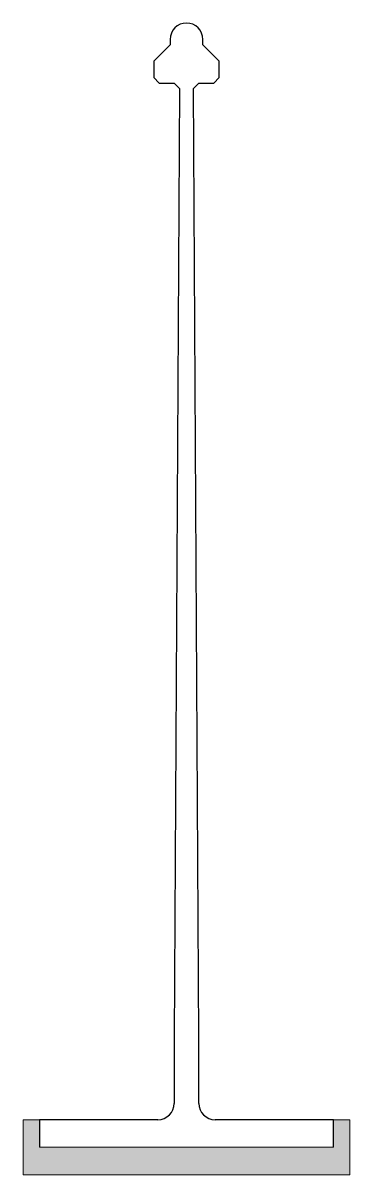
# Model space of a CAD drawing. Header units: metres. Extents: x -30 to 30, y 0 to 211.
import ezdxf

# ---------------------------------------------------------------- set-up
doc = ezdxf.new("R2010")
doc.units = ezdxf.units.M
doc.layers.add('A-DETL-GENF', color=92, linetype='Continuous', lineweight=18)

# ---------------------------------------------------------------- blocks, each defined once
blk = doc.blocks.new('47 Kalzip_kunststof-klip s - h_210-696675-00_0 Basismaterialen')
at = {"layer": 'A-DETL-GENF', "lineweight": 25}
blk.add_hatch(color=256, dxfattribs=at).paths.add_polyline_path([(-29.88, 0), (29.88, 0), (29.88, 10.12), (26.88, 10.12), (26.88, 5.12), (-26.88, 5.12), (-26.88, 10.12), (-29.88, 10.12)])
for p, q in [((-3, 207), (-6, 204)), ((-3, 208), (-3, 207)), ((3, 207), (3, 208)), ((6, 204), (3, 207)), ((-6, 204), (-6, 201)), ((6, 201), (6, 204)), ((-6, 201), (-5, 200)), ((5, 200), (6, 201)), ((-5, 200), (-2.27, 200)), ((-2.27, 200), (-1.27, 198.98)), ((-1.27, 198.98), (-2.25, 25.12)), ((1.27, 198.98), (2.27, 200)), ((2.25, 25.12), (1.27, 198.98)), ((2.27, 200), (5, 200)), ((-2.25, 25.12), (-2.25, 13.12)), ((2.25, 13.12), (2.25, 25.12)), ((-5.25, 10.12), (-26.88, 10.12)), ((-26.88, 10.12), (-26.88, 5.12)), ((26.88, 10.12), (5.25, 10.12)), ((26.88, 5.12), (26.88, 10.12))]:
    blk.add_line(p, q, dxfattribs=at)
at = {"layer": 'A-DETL-GENF'}
for p, q in [((-6, 204), (-3, 207)), ((-3, 207), (-3, 208)), ((3, 208), (3, 207)), ((3, 207), (6, 204)), ((-6, 201), (-6, 204)), ((6, 204), (6, 201)), ((-5, 200), (-6, 201)), ((6, 201), (5, 200)), ((6, 201), (5, 200)), ((-2.27, 200), (-5, 200)), ((-1.27, 198.98), (-2.27, 200)), ((-2.25, 25.12), (-1.27, 198.98)), ((2.27, 200), (1.27, 198.98)), ((1.27, 198.98), (2.25, 25.12)), ((5, 200), (2.27, 200)), ((-2.25, 13.12), (-2.25, 25.12)), ((2.25, 25.12), (2.25, 13.12)), ((-26.88, 10.12), (-29.88, 10.12)), ((-29.88, 10.12), (-29.88, 0)), ((-29.88, 10.12), (-5.25, 10.12)), ((-29.88, 10.12), (-29.88, 0)), ((-26.88, 5.12), (-26.88, 10.12)), ((5.25, 10.12), (29.88, 10.12)), ((29.88, 10.12), (26.88, 10.12)), ((26.88, 10.12), (26.88, 5.12)), ((29.88, 0), (29.88, 10.12)), ((29.88, 0), (29.88, 10.12)), ((26.88, 5.12), (-26.88, 5.12)), ((26.88, 5.12), (-26.88, 5.12)), ((-29.88, 0), (29.88, 0)), ((-29.88, 0), (29.88, 0))]:
    blk.add_line(p, q, dxfattribs=at)
at = {"layer": 'A-DETL-GENF', "lineweight": 25}
for centre, start, end in [((0, 208), 90, 180), ((0, 208), 0, 90), ((-5.25, 13.12), 270, 0), ((-5.25, 13.12), 270, 0), ((5.25, 13.12), 180, 270), ((5.25, 13.12), 180, 270)]:
    blk.add_arc(centre, 3, start, end, dxfattribs=at)
at = {"layer": 'A-DETL-GENF'}
for start, end in [(90, 180), (360, 90)]:
    blk.add_arc((0, 208), 3, start, end, dxfattribs=at)

msp = doc.modelspace()

# ---------------------------------------------------------------- block references
msp.add_blockref('47 Kalzip_kunststof-klip s - h_210-696675-00_0 Basismaterialen', (0, 0))

doc.saveas('drawing.dxf')
